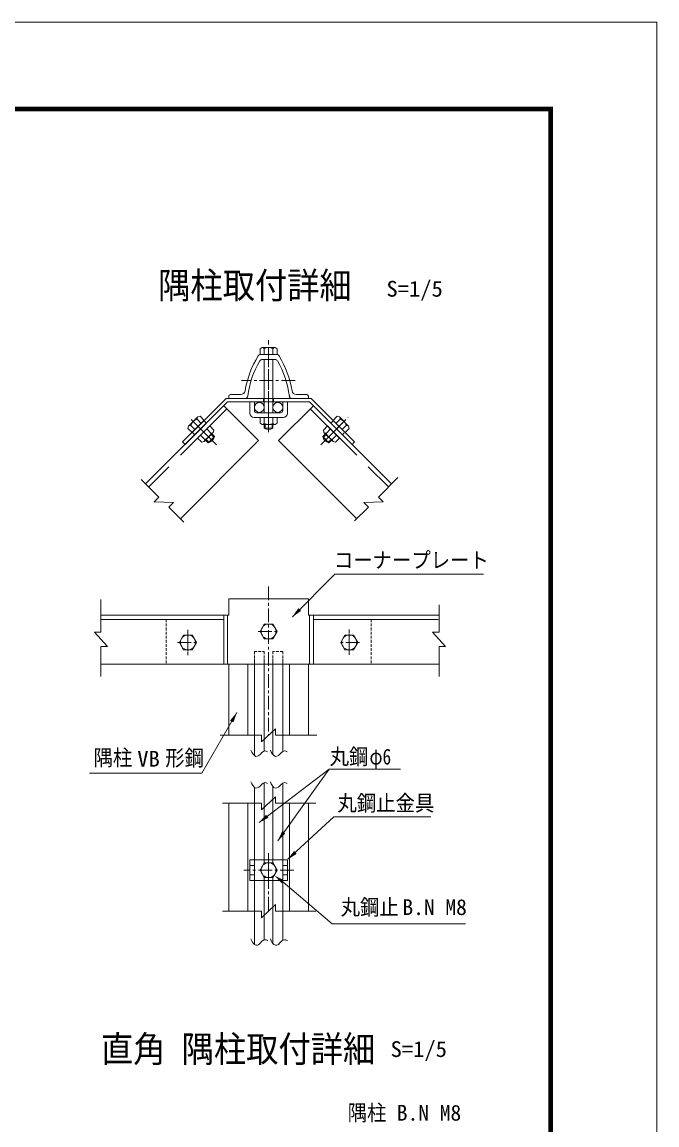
# Model space of a CAD drawing. Units: millimetres, scale not verified, with parts at other scales. Extents: x -4455 to 4455, y -3150 to 3150.
# Drawn here: x 2712 to 4455, y 124 to 3150 of the extents above; entities that cross this region are included whole.
import ezdxf
from ezdxf.enums import TextEntityAlignment as Align

# ---------------------------------------------------------------- set-up
doc = ezdxf.new("R2010")
doc.units = ezdxf.units.MM
doc.header["$LTSCALE"] = 30
for name, pattern in [('DASHED', [7.5, 6, -1.5]), ('USER1', [2, 1.25, -0.25, 0.25, -0.25]), ('USER2', [0.375, 0.25, -0.125]), ('USER3', [4.7625, 3.175, -1.5875])]:
    doc.linetypes.add(name, pattern=pattern)
doc.layers.add('0-4_7詳細', color=7, linetype='Continuous', lineweight=18)
doc.layers.add('0-F_D-TTL', color=7, linetype='Continuous', lineweight=9)
doc.styles.add('ＭＳ ゴシック', font='')
doc.styles.get('ＭＳ ゴシック').set_extended_font_data('MS Gothic')

msp = doc.modelspace()

# ---------------------------------------------------------------- linework, layer by layer
at = {"layer": '0-4_7詳細', "color": 1, "linetype": 'USER1'}
for p, q in [((3388.57, 2025.2), (3388.57, 2276.98)), ((3388.57, 2255.67), (3388.57, 2097.09)), ((3388.57, 2240.45), (3388.57, 2108.83)), ((3388.57, 2193.47), (3388.57, 2046.15)), ((3461.12, 2166.6), (3314.39, 2166.6)), ((3388.57, 2178.38), (3388.57, 2046.15)), ((3388.57, 2089.32), (3388.57, 2054.93)), ((3245.14, 1990.49), (3170.16, 2065.47)), ((3532, 1990.49), (3606.99, 2065.47)), ((3219.55, 2016.08), (3178.38, 2057.25)), ((3557.59, 2016.08), (3598.76, 2057.25)), ((3557.59, 2016.08), (3598.76, 2057.25)), ((3388.57, 1601.28), (3388.57, 1193.27)), ((3610.05, 1413.7), (3610.05, 1483.09)), ((3167.1, 1482.08), (3167.1, 1412.69)), ((3167.1, 1471.85), (3167.1, 1424.02)), ((3360.01, 1477.94), (3417.13, 1477.94)), ((3610.05, 1423.93), (3610.05, 1471.76)), ((3138.53, 1447.89), (3195.66, 1447.89)), ((3638.61, 1447.89), (3581.49, 1447.89)), ((3388.57, 869.42), (3388.57, 710.56)), ((3388.57, 861.15), (3388.57, 784.58)), ((3458.11, 823.02), (3320.77, 823.02))]:
    msp.add_line(p, q, dxfattribs=at)
at = {"layer": '0-4_7詳細', "lineweight": 9}
for p, q in [((3370.93, 2256.85), (3365.05, 2253.45)), ((3365.05, 2253.45), (3365.05, 2237.65)), ((3370.93, 2256.85), (3406.21, 2256.85)), ((3376.57, 2253.45), (3376.57, 2237.65)), ((3400.57, 2253.45), (3400.57, 2237.65)), ((3406.21, 2256.85), (3412.09, 2253.45)), ((3412.09, 2253.45), (3412.09, 2237.65)), ((3365.05, 2237.65), (3412.09, 2237.65)), ((3388.57, 2237.65), (3366.08, 2237.65)), ((3388.57, 2224.15), (3370.78, 2224.15)), ((3376.57, 2224.15), (3376.57, 2078.05)), ((3388.57, 2237.65), (3411.07, 2237.65)), ((3388.57, 2224.15), (3406.37, 2224.15)), ((3400.57, 2224.15), (3400.57, 2078.05)), ((3279.07, 2123.65), (3279.07, 2117.65)), ((3312.3, 2128.15), (3283.57, 2128.15)), ((3464.84, 2128.15), (3493.57, 2128.15)), ((3498.07, 2123.65), (3498.07, 2117.65)), ((3276.07, 2108.05), (3050.95, 1882.93)), ((3272.1, 2117.65), (3152.61, 1998.17)), ((3276.07, 2108.05), (3159.4, 1991.38)), ((3360.92, 2001.98), (3265.47, 2097.44)), ((3505.05, 2117.65), (3272.1, 2117.65)), ((3501.07, 2108.05), (3276.07, 2108.05)), ((3324.31, 2117.65), (3279.07, 2117.65)), ((3416.22, 2001.98), (3511.68, 2097.44)), ((3452.84, 2117.65), (3498.07, 2117.65)), ((3501.07, 2108.05), (3726.19, 1882.93)), ((3501.07, 2108.05), (3617.74, 1991.38)), ((3505.05, 2117.65), (3624.53, 1998.17)), ((3193.93, 2066.64), (3168.99, 2041.69)), ((3192.35, 2060.25), (3203.52, 2049.08)), ((3193.93, 2066.64), (3200.49, 2068.4)), ((3200.49, 2068.4), (3211.67, 2057.22)), ((3412.09, 2065.45), (3365.05, 2065.45)), ((3365.05, 2049.58), (3365.05, 2065.45)), ((3376.57, 2048.31), (3376.57, 2065.45)), ((3400.57, 2048.31), (3400.57, 2065.45)), ((3576.65, 2068.4), (3565.48, 2057.22)), ((3584.8, 2060.25), (3573.62, 2049.08)), ((3583.21, 2066.64), (3576.65, 2068.4)), ((3583.21, 2066.64), (3608.16, 2041.69)), ((3168.99, 2041.69), (3167.23, 2035.14)), ((3167.23, 2035.14), (3178.41, 2023.96)), ((3175.38, 2043.28), (3186.55, 2032.11)), ((3211.67, 2057.22), (3178.41, 2023.96)), ((3193.68, 2008.69), (3226.94, 2041.95)), ((3230.92, 2021.68), (3218.8, 2033.8)), ((3370.81, 2046.25), (3365.05, 2049.58)), ((3406.33, 2046.25), (3370.81, 2046.25)), ((3376.57, 2046.25), (3376.57, 2035.59)), ((3400.57, 2035.59), (3376.57, 2035.59)), ((3400.57, 2046.25), (3400.57, 2035.59)), ((3538.98, 2030.72), (3550.2, 2041.95)), ((3540.7, 2024.3), (3538.98, 2030.72)), ((3546.23, 2021.68), (3558.35, 2033.8)), ((3583.46, 2008.69), (3550.2, 2041.95)), ((3565.48, 2057.22), (3598.74, 2023.96)), ((3601.77, 2043.28), (3590.59, 2032.11)), ((3609.91, 2035.14), (3598.74, 2023.96)), ((3608.16, 2041.69), (3609.91, 2035.14)), ((3360.92, 2001.98), (3146.41, 1787.47)), ((3159.4, 1991.38), (3152.61, 1998.17)), ((3204.9, 1997.46), (3193.68, 2008.69)), ((3213.95, 2004.71), (3201.83, 2016.83)), ((3211.33, 1999.18), (3204.9, 1997.46)), ((3211.33, 1999.18), (3236.45, 2024.3)), ((3215.4, 2003.26), (3222.94, 1995.72)), ((3222.94, 1995.72), (3239.91, 2012.69)), ((3232.37, 2020.23), (3239.91, 2012.69)), ((3416.22, 2001.98), (3630.73, 1787.47)), ((3544.77, 2020.23), (3537.23, 2012.69)), ((3554.2, 1995.72), (3537.23, 2012.69)), ((3565.81, 1999.18), (3540.7, 2024.3)), ((3561.74, 2003.26), (3554.2, 1995.72)), ((3563.2, 2004.71), (3575.32, 2016.83)), ((3617.74, 1991.38), (3624.53, 1998.17)), ((3279.07, 1567.94), (3498.07, 1567.94)), ((3279.07, 1567.94), (3279.07, 1522.94)), ((3498.07, 1567.94), (3498.07, 1522.94)), ((3279.07, 1522.94), (2928.33, 1522.94)), ((3265.47, 1522.94), (3265.47, 1387.94)), ((3276.07, 1522.94), (3276.07, 1387.94)), ((3498.07, 1522.94), (3856.68, 1522.94)), ((3501.07, 1522.94), (3501.07, 1387.94)), ((3511.68, 1522.94), (3511.68, 1387.94)), ((3265.47, 1510.94), (2928.33, 1510.94)), ((3511.68, 1510.94), (3854.42, 1510.94)), ((3349.62, 1402.94), (3349.62, 1137.38)), ((3376.62, 1402.94), (3376.62, 1149.76)), ((3400.52, 1402.94), (3400.52, 1140.16)), ((3427.52, 1402.94), (3427.52, 1148.76)), ((3316.48, 1387.94), (2928.33, 1387.94)), ((3279.07, 1387.94), (3498.07, 1387.94)), ((3279.07, 1387.94), (3279.07, 1193.27)), ((3462.91, 1387.94), (3856.68, 1387.94)), ((3498.07, 1387.94), (3498.07, 1193.27)), ((3376.62, 851.52), (3376.62, 1062.83)), ((3427.52, 851.52), (3427.52, 1061.84)), ((3349.62, 851.52), (3349.62, 1050.46)), ((3400.52, 851.52), (3400.52, 1053.23)), ((3279.07, 1006.69), (3279.07, 710.56)), ((3498.07, 1006.69), (3498.07, 710.56)), ((3336.97, 851.52), (3336.97, 794.52)), ((3440.17, 851.52), (3336.97, 851.52)), ((3440.17, 851.52), (3440.17, 794.52)), ((3440.17, 794.52), (3336.97, 794.52)), ((3349.62, 794.52), (3349.62, 619.2)), ((3376.62, 794.52), (3376.62, 631.58)), ((3400.52, 794.52), (3400.52, 621.98)), ((3427.52, 794.52), (3427.52, 630.59))]:
    msp.add_line(p, q, dxfattribs=at)
at = {"layer": '0-4_7詳細', "color": 3, "linetype": 'DASHED'}
for p, q in [((3273.95, 2088.96), (3059.44, 1874.44)), ((3503.19, 2088.96), (3717.71, 1874.44))]:
    msp.add_line(p, q, dxfattribs=at)
at = {"layer": '0-4_7詳細', "color": 3}
for p, q in [((3349.57, 2108.05), (3336.97, 2108.05)), ((3336.97, 2108.05), (3336.97, 2077.45)), ((3349.57, 2108.05), (3349.57, 2084.05)), ((3427.57, 2108.05), (3427.57, 2084.05)), ((3440.17, 2108.05), (3427.57, 2108.05)), ((3440.17, 2108.05), (3440.17, 2077.45)), ((3428.17, 2065.45), (3348.97, 2065.45)), ((3421.57, 2078.05), (3355.57, 2078.05)), ((3331.57, 1387.94), (3331.57, 1193.27)), ((3445.57, 1387.94), (3445.57, 1193.27)), ((3331.57, 1006.69), (3331.57, 710.56)), ((3445.57, 1006.69), (3445.57, 710.56))]:
    msp.add_line(p, q, dxfattribs=at)
at = {"layer": '0-4_7詳細', "color": 1, "linetype": 'USER2'}
for p, q in [((3375.07, 2117.65), (3375.07, 2108.05)), ((3402.07, 2117.65), (3402.07, 2108.05)), ((3217.74, 2049.71), (3210.95, 2056.5)), ((3559.41, 2049.71), (3566.2, 2056.5)), ((3559.41, 2049.71), (3566.2, 2056.5)), ((3185.92, 2017.89), (3179.13, 2024.68)), ((3591.23, 2017.89), (3598.02, 2024.68)), ((3591.23, 2017.89), (3598.02, 2024.68))]:
    msp.add_line(p, q, dxfattribs=at)
at = {"layer": '0-4_7詳細', "color": 1}
for p, q in [((3378.97, 2046.25), (3378.97, 2034.38)), ((3398.17, 2046.25), (3398.17, 2034.38)), ((3217.1, 2004.95), (3225.49, 1996.56)), ((3230.68, 2018.53), (3239.07, 2010.14)), ((3546.47, 2018.53), (3538.07, 2010.14)), ((3560.04, 2004.95), (3551.65, 1996.56)), ((3554.88, 1099.83), (3413.81, 903.61)), ((3427.93, 790.87), (3563.55, 675.93)), ((3563.55, 675.93), (3928.94, 675.93))]:
    msp.add_line(p, q, dxfattribs=at)
at = {"layer": '0-4_7詳細', "color": 4}
for p, q in [((3087, 1846.88), (3039.14, 1894.74)), ((3690.14, 1846.88), (3743.57, 1900.31)), ((3087, 1846.88), (3074.28, 1834.15)), ((3690.14, 1846.88), (3702.87, 1834.15)), ((3074.28, 1834.15), (3127.15, 1832.19)), ((3114.42, 1819.46), (3127.15, 1832.19)), ((3114.42, 1819.46), (3156.27, 1777.62)), ((3662.72, 1819.46), (3624.57, 1781.31)), ((3702.87, 1834.15), (3650, 1832.19)), ((3662.72, 1819.46), (3650, 1832.19)), ((2928.33, 1475.83), (2928.33, 1565.33)), ((3856.68, 1475.83), (3856.68, 1550.86)), ((2910.33, 1475.83), (2946.33, 1437.05)), ((2928.33, 1475.83), (2910.33, 1475.83)), ((3838.68, 1475.83), (3874.68, 1437.05)), ((3856.68, 1475.83), (3838.68, 1475.83)), ((2928.33, 1437.05), (2928.33, 1354.53)), ((2928.33, 1437.05), (2946.33, 1437.05)), ((3856.68, 1437.05), (3856.68, 1354.53)), ((3856.68, 1437.05), (3874.68, 1437.05)), ((3369.19, 1175.27), (3407.96, 1211.27)), ((3407.96, 1193.27), (3407.96, 1211.27)), ((3369.19, 1193.27), (3255.88, 1193.27)), ((3369.19, 1193.27), (3369.19, 1175.27)), ((3407.96, 1193.27), (3521.27, 1193.27)), ((3369.19, 1006.69), (3261.99, 1006.69)), ((3369.19, 988.69), (3407.96, 1024.69)), ((3369.19, 1006.69), (3369.19, 988.69)), ((3407.96, 1006.69), (3407.96, 1024.69)), ((3407.96, 1006.69), (3518.15, 1006.69)), ((3407.96, 710.56), (3407.96, 728.56)), ((3369.19, 710.56), (3261.99, 710.56)), ((3407.96, 710.56), (3518.15, 710.56))]:
    msp.add_line(p, q, dxfattribs=at)
at = {"layer": '0-4_7詳細', "color": 3, "linetype": 'USER2'}
for p, q in [((3107.1, 1510.94), (3107.1, 1387.94)), ((3670.05, 1510.94), (3670.05, 1387.94)), ((3349.62, 1423.27), (3349.62, 1402.94)), ((3349.62, 1423.27), (3376.62, 1423.27)), ((3376.62, 1423.27), (3376.62, 1402.94)), ((3400.52, 1423.27), (3400.52, 1402.94)), ((3427.52, 1423.27), (3400.52, 1423.27)), ((3427.52, 1423.27), (3427.52, 1402.94))]:
    msp.add_line(p, q, dxfattribs=at)
at = {"layer": '0-4_7詳細', "color": 1, "linetype": 'USER3'}
for p, q in [((3349.57, 851.52), (3349.57, 794.52)), ((3376.62, 851.52), (3376.62, 843.06)), ((3400.52, 851.52), (3400.52, 843.06)), ((3427.57, 851.52), (3427.57, 794.52)), ((3349.57, 835.77), (3336.97, 835.77)), ((3427.57, 835.77), (3440.17, 835.77)), ((3349.57, 810.27), (3336.97, 810.27)), ((3376.62, 802.98), (3376.62, 794.52)), ((3400.52, 802.98), (3400.52, 794.52)), ((3427.57, 810.27), (3440.17, 810.27))]:
    msp.add_line(p, q, dxfattribs=at)
at = {"layer": '0-4_7詳細', "lineweight": 9}
for points in [[(3406.33, 2046.25), (3412.09, 2049.58), (3412.09, 2065.45)], [(3236.45, 2024.3), (3238.17, 2030.72), (3226.94, 2041.95)], [(3565.81, 1999.18), (3572.24, 1997.46), (3583.46, 2008.69)], [(3750.43, 1099.83), (3554.88, 1099.83), (3362.79, 954.02)]]:
    msp.add_lwpolyline(points, dxfattribs=at)
at = {"layer": '0-4_7詳細', "color": 4}
for points in [[(3978.19, 1635.36), (3570.14, 1635.36), (3454.22, 1518.18)], [(3340.03, 1152.36), (3342.29, 1147.23), (3345.97, 1141.21), (3349.77, 1137.23), (3353.68, 1135.3), (3357.7, 1135.41), (3361.84, 1137.57), (3366.09, 1141.78), (3370.32, 1146.21), (3374.39, 1149.05), (3378.31, 1150.3), (3382.06, 1149.95), (3385.66, 1148.01), (3386.03, 1147.62)], [(3393.57, 1152.36), (3395.84, 1147.23), (3399.52, 1141.21), (3403.31, 1137.23), (3407.22, 1135.3), (3411.24, 1135.41), (3415.38, 1137.57), (3419.63, 1141.78), (3423.86, 1146.21), (3427.94, 1149.05), (3431.85, 1150.3), (3435.61, 1149.95), (3439.2, 1148.01), (3439.58, 1147.62)], [(3340.03, 1065.43), (3342.29, 1060.3), (3345.97, 1054.28), (3349.77, 1050.3), (3353.68, 1048.37), (3357.7, 1048.49), (3361.84, 1050.65), (3366.09, 1054.85), (3370.32, 1059.29), (3374.39, 1062.12), (3378.31, 1063.37), (3382.06, 1063.02), (3385.66, 1061.08), (3386.03, 1060.7)], [(3393.57, 1065.43), (3395.84, 1060.3), (3399.52, 1054.28), (3403.31, 1050.3), (3407.22, 1048.37), (3411.24, 1048.49), (3415.38, 1050.65), (3419.63, 1054.85), (3423.86, 1059.29), (3427.94, 1062.12), (3431.85, 1063.37), (3435.61, 1063.02), (3439.2, 1061.08), (3439.58, 1060.7)], [(3369.19, 710.56), (3369.19, 692.56), (3407.96, 728.56)], [(3340.03, 634.18), (3342.29, 629.05), (3345.97, 623.03), (3349.77, 619.05), (3353.68, 617.12), (3357.7, 617.24), (3361.84, 619.4), (3366.09, 623.6), (3370.32, 628.04), (3374.39, 630.87), (3378.31, 632.12), (3382.06, 631.77), (3385.66, 629.83), (3386.03, 629.45)], [(3393.57, 634.18), (3395.84, 629.05), (3399.52, 623.03), (3403.31, 619.05), (3407.22, 617.12), (3411.24, 617.24), (3415.38, 619.4), (3419.63, 623.6), (3423.86, 628.04), (3427.94, 630.87), (3431.85, 632.12), (3435.61, 631.77), (3439.2, 629.83), (3439.58, 629.45)]]:
    msp.add_lwpolyline(points, dxfattribs=at)
at = {"layer": '0-4_7詳細', "color": 3}
for points in [[(3412.09, 1477.94), (3400.33, 1498.31), (3376.81, 1498.31), (3365.05, 1477.94), (3376.81, 1457.57), (3400.33, 1457.57)], [(3190.62, 1447.89), (3178.86, 1468.26), (3155.34, 1468.26), (3143.58, 1447.89), (3155.34, 1427.52), (3178.86, 1427.52)], [(3586.53, 1447.89), (3598.29, 1427.52), (3621.81, 1427.52), (3633.57, 1447.89), (3621.81, 1468.26), (3598.29, 1468.26)], [(3412.09, 823.02), (3400.33, 843.39), (3376.81, 843.39), (3365.05, 823.02), (3376.81, 802.65), (3400.33, 802.65)]]:
    msp.add_lwpolyline(points, close=True, dxfattribs=at)
at = {"layer": '0-4_7詳細', "color": 1}
for points in [[(2896.93, 1089.28), (3205.71, 1089.28), (3301.33, 1255.24)], [(3834.22, 969.54), (3568.17, 969.54), (3441.64, 852.87)]]:
    msp.add_lwpolyline(points, dxfattribs=at)
at = {"layer": '0-4_7詳細', "color": 3}
for centre, radius in [((3363.12, 2092.68), 13.5), ((3414.02, 2092.68), 13.5), ((3388.57, 1477.94), 20.4), ((3167.1, 1447.89), 20.4), ((3610.05, 1447.89), 20.4), ((3388.57, 823.02), 20.4)]:
    msp.add_circle(centre, radius, dxfattribs=at)
at = {"layer": '0-4_7詳細', "lineweight": 9}
for centre, radius, start, end in [((3371.24, 2250.97), 5.88, 24.94299, 92.968), ((3388.57, 2233.94), 22.91, 58.40741, 121.59259), ((3405.91, 2250.97), 5.88, 87.032, 155.05701), ((3591.93, 2093.45), 271.5, 148.81495, 170.5186), ((3581.75, 2093.08), 252, 149.65378, 173.11487), ((3366.08, 2230.15), 7.5, 90, 148.81495), ((3370.78, 2216.65), 7.5, 90, 149.98767), ((3406.37, 2216.65), 7.5, 30.01233, 90), ((3411.07, 2230.15), 7.5, 31.18505, 90), ((3195.39, 2093.08), 252, 6.88513, 30.34622), ((3185.22, 2093.45), 271.5, 9.4814, 31.18505), ((3283.57, 2123.65), 4.5, 90, 180), ((3312.3, 2140.15), 12, 270, 350.5186), ((3324.31, 2125.15), 7.5, 270, 352.36249), ((3452.84, 2125.15), 7.5, 187.63751, 270), ((3464.84, 2140.15), 12, 189.4814, 270), ((3493.57, 2123.65), 4.5, 0, 90), ((3197.66, 2037.97), 22.91, 103.40741, 166.59259), ((3197.87, 2062.27), 5.88, 132.032, 200.05701), ((3579.27, 2062.27), 5.88, 339.94299, 47.968), ((3579.49, 2037.97), 22.91, 13.40741, 76.59259), ((3173.36, 2037.75), 5.88, 69.94299, 137.968), ((3370.81, 2055.34), 9.09, 270, 309.3382), ((3388.57, 2082.25), 36, 250.52878, 289.47122), ((3388.57, 2056.37), 24, 240, 300), ((3406.33, 2055.34), 9.09, 230.6618, 270), ((3603.79, 2037.75), 5.88, 42.032, 110.05701), ((3204.9, 2005.61), 9.09, 315, 354.3382), ((3198.43, 2037.2), 36, 295.52878, 334.47122), ((3216.73, 2018.9), 24, 285, 345), ((3230.02, 2030.73), 9.09, 275.6618, 315), ((3560.42, 2018.9), 24, 195, 255), ((3547.12, 2030.73), 9.09, 225, 264.3382), ((3578.71, 2037.2), 36, 205.52878, 244.47122), ((3572.24, 2005.61), 9.09, 185.6618, 225)]:
    msp.add_arc(centre, radius, start, end, dxfattribs=at)
at = {"layer": '0-4_7詳細', "color": 3}
for centre, radius, start, end in [((3348.97, 2077.45), 12, 180, 270), ((3355.57, 2084.05), 6, 180, 270), ((3421.57, 2084.05), 6, 270, 0), ((3428.17, 2077.45), 12, 270, 0)]:
    msp.add_arc(centre, radius, start, end, dxfattribs=at)
at = {"layer": '0-4_7詳細', "color": 4}
msp.add_solid([(3452.81, 1516.75), (3470.21, 1541.74), (3477.61, 1534.42)], dxfattribs=at)
at = {"layer": '0-4_7詳細', "color": 1}
for points in [[(3302.33, 1256.97), (3291.87, 1228.38), (3282.84, 1233.58)], [(3412.64, 901.98), (3425.92, 929.38), (3434.38, 923.3)], [(3440.17, 851.52), (3458.7, 875.68), (3465.76, 868.02)], [(3424.94, 786.87), (3403.89, 808.81), (3430.92, 794.88)]]:
    msp.add_solid(points, dxfattribs=at)
at = {"layer": '0-4_7詳細'}
msp.add_solid([(3361.2, 952.81), (3381.94, 975.1), (3388.24, 966.8)], dxfattribs=at)
at = {"layer": '0-F_D-TTL', "color": 2, "lineweight": 18}
msp.add_lwpolyline([(-4454.85, 3150.21), (4454.85, 3150.21), (4454.85, -3150.21), (-4454.85, -3150.21)], close=True, dxfattribs=at)
at = {"layer": '0-F_D-TTL'}
for points in [[(-4168.47, 2916.87), (4168.47, 2916.87), (4168.47, -2916.87), (-4168.47, -2916.87)], [(-4165.81, 2914.21), (4165.81, 2914.21), (4165.81, -2914.21), (-4165.81, -2914.21)], [(-4163.16, 2911.56), (4163.16, 2911.56), (4163.16, -2911.56), (-4163.16, -2911.56)], [(-4160.51, 2908.91), (4160.51, 2908.91), (4160.51, -2908.91), (-4160.51, -2908.91)], [(-4157.86, 2906.26), (4157.86, 2906.26), (4157.86, -2906.26), (-4157.86, -2906.26)]]:
    msp.add_lwpolyline(points, close=True, dxfattribs=at)

# ---------------------------------------------------------------- texts
at = {"layer": '0-4_7詳細', "style": 'ＭＳ ゴシック', "width": 0.9}
for s, height, p in [('隅柱取付詳細', 72.14, (3085.42, 2369.93)), ('直角 隅柱取付詳細', 72.16, (2928.51, 274.49))]:
    msp.add_text(s, height=height, dxfattribs=at).set_placement(p, align=Align.BOTTOM_LEFT)
at = {"layer": '0-4_7詳細', "color": 3, "style": 'ＭＳ ゴシック'}
for s, width, p in [('S=1/5', 1.05, (3712.19, 2383.63)), ('コーナープレート', 0.9, (3567.77, 1639.32)), ('隅柱', 0.9, (2907.86, 1097.2)), ('VB', 1.05, (3028.08, 1094.02)), ('形鋼', 0.9, (3104.76, 1096.27)), ('丸鋼', 0.9, (3556.13, 1099.99)), ('φ6', 0.8, (3665.66, 1099.99)), ('丸鋼止金具', 0.9, (3577.58, 972.52)), ('丸鋼止', 0.9, (3586.38, 686.92)), ('S=1/5', 1.05, (3723.55, 297.29)), ('隅柱', 0.9, (3605.78, 122.65))]:
    msp.add_text(s, height=43.33, dxfattribs=dict(at, width=width)).set_placement(p, align=Align.BOTTOM_LEFT)
for p in [(3756.09, 686.92), (3740.59, 122.65)]:
    msp.add_text('B.N M8', height=43.33, dxfattribs=at).set_placement(p, align=Align.BOTTOM_LEFT)

doc.saveas('drawing.dxf')
